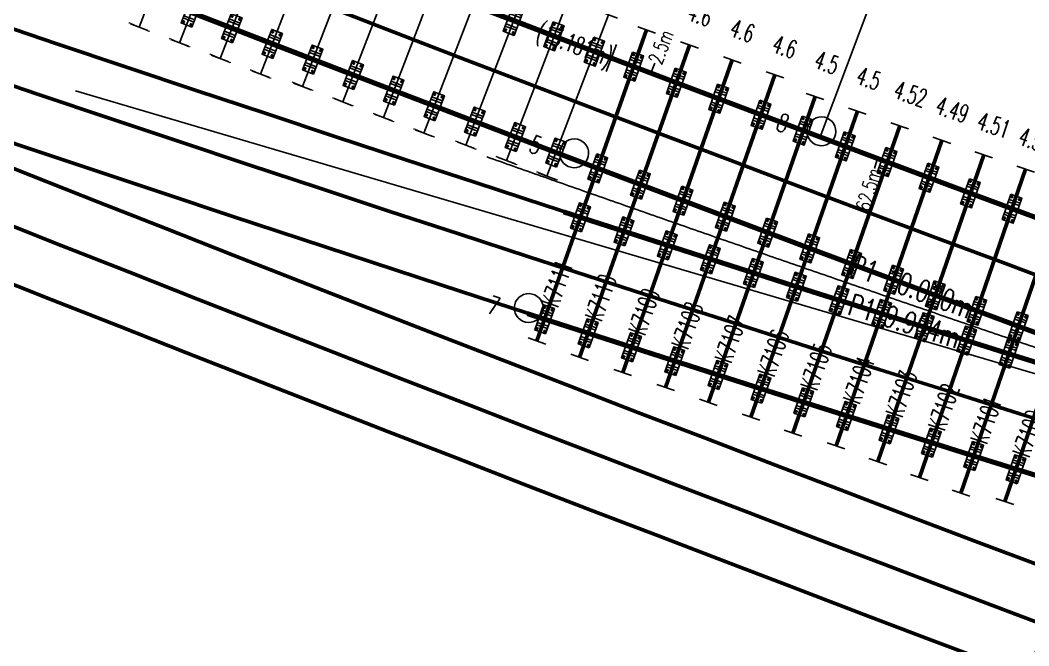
# Model space of a CAD drawing. Header units: millimetres. Extents: x 2688706 to 2690835, y 1254387 to 1255241.
# Drawn here: x 2689207.35 to 2689221.31, y 1254943.93 to 1254952.6 of the extents above; entities that cross this region are included whole.
import ezdxf
from ezdxf.enums import TextEntityAlignment as Align

# ---------------------------------------------------------------- set-up
doc = ezdxf.new("R2010")
doc.units = ezdxf.units.MM
doc.linetypes.add('STRICHPUNKT', pattern=[1, 0.5, -0.25, 0, -0.25])
for name, color, linetype in [('A-GL-0014-_____', 1, 'STRICHPUNKT'), ('BS-TR-B-Gleisstrang-LinieGeometrie', 7, 'Continuous'), ('BS-TR-B-Weiche-Kurzbezeichnung', 7, 'Continuous'), ('BS-TR-N-Gleisstrang-LinieGeometrie', 7, 'Continuous'), ('H-GL-0014-_____', 7, 'Continuous'), ('K-DD-0014-_____', 1, 'Continuous'), ('K-GL-0014-_____', 1, 'Continuous'), ('K-SS-0014-_____', 1, 'Continuous'), ('L-GL-0014-_____', 2, 'Continuous'), ('L-HS-0014-_____', 4, 'Continuous'), ('L-N1-0014-_____', 3, 'Continuous'), ('L-ST-0014-_____', 7, 'Continuous'), ('P-OF-0014-_____', 7, 'Continuous'), ('S-ON-0014-_____', 7, 'Continuous'), ('T-DD-0014-_____', 7, 'Continuous'), ('T-MK-0014-_____', 1, 'Continuous'), ('T-SS-0014-_____', 7, 'Continuous'), ('T-ST', 7, 'Continuous')]:
    doc.layers.add(name, color=color, linetype=linetype)
doc.layers.add('L-ST', color=7, linetype='Continuous', plot=False)
doc.layers.add('P-PT', color=7, linetype='Continuous', plot=False)
doc.layers.add('T-LL-0014-_____', color=2, linetype='Continuous', lineweight=0)
doc.styles.add('R6', font='simplex.shx', dxfattribs={"width": 0.6})
doc.styles.add('R7', font='simplex.shx', dxfattribs={"width": 0.7})
doc.styles.add('Style-Arial', font='arial.ttf')

# ---------------------------------------------------------------- blocks, each defined once
blk = doc.blocks.new('WeiVlpSchwelleL')
at = {"color": 7}
for p, q in [((-0.4999999999999905, -0.1300000000000073), (-0.4999999999999832, 0.1299999999999694)), ((0.5000000000000135, -0.130000000000005), (0.5000000000000135, 0.1299999999999717))]:
    blk.add_line(p, q, dxfattribs=at)
at = {"color": 0, "linetype": 'ByBlock', "lineweight": -2}
blk.add_line((-0.4999999999999868, -1.183033536314004e-14), (0.5000000000000118, 4.669396854307774e-15), dxfattribs=at)
at = {"style": 'R6', "width": 0.6}
blk.add_attdef('LAENGE', text='', height=0.25, rotation=89.99999999999999, dxfattribs=at).set_placement((-1.229737067022953, 0.007106245459261308, 6e-06), align=Align.MIDDLE)
at = {"style": 'R6', "width": 0.6, "flags": 1}
for tag, p in [('WVP-SKML', (-5, 0, 2e-06)), ('WVP-SKMR', (3, 0, 2e-06))]:
    blk.add_attdef(tag, text='', height=0.25, rotation=180, dxfattribs=at).set_placement(p, align=Align.MIDDLE_CENTER)
at = {"style": 'R6', "width": 0.6}
blk.add_attdef('BEZEICHNUNG', text='', height=0.25, rotation=180, dxfattribs=at).set_placement((-2.249999999999987, -5.373479439185756e-14, 2), align=Align.MIDDLE_LEFT)
at = {"style": 'R6', "width": 0.6, "flags": 1}
blk.add_attdef('VERSCHIEBUNG', text='', height=0.25, rotation=180, dxfattribs=at).set_placement((-1.470197398034461, -5.373479439185758e-14, 2), align=Align.MIDDLE_LEFT)
for tag, p in [('VERKLINKS', (-0.8749999999999833, -5.426408495180606e-14, 2e-06)), ('VERKRECHTS', (0.8611075787621026, -8.736039560677224e-05, 2e-06))]:
    blk.add_attdef(tag, text='', height=0.25, rotation=180, dxfattribs=at).set_placement(p, align=Align.MIDDLE)
at = {"color": 1, "extrusion": (-1, -6.123233995736769e-17, 1.224646799147353e-16), "style": 'R6', "width": 0.6, "flags": 8}
blk.add_attdef('WVP-ANL', text='', height=0.25, rotation=270, dxfattribs=at).set_placement((1.179971919316135e-14, -7.187955122291877e-15, 0.4999999999999868), align=Align.MIDDLE)
at = {"color": 1, "extrusion": (1, -1.608122649676636e-16, 1.224646799147353e-16), "style": 'R6', "width": 0.6, "flags": 8}
blk.add_attdef('WVP-ANR', text='', height=0.25, rotation=270, dxfattribs=at).set_placement((-1.65451836612779e-14, -4.265120563609635e-14, 0.50000000000001), align=Align.MIDDLE)
blk = doc.blocks.new('pla_RpB6000_Skl3')
at = {"color": 0, "linetype": 'ByBlock', "lineweight": -2}
blk.add_lwpolyline([(-0.185, -0.08), (0.185, -0.08), (0.185, 0.08), (-0.185, 0.08)], close=True, dxfattribs=at)
for points in [[(-0.109, 0.08), (-0.109, -0.07999999999999999)], [(0.109, 0.08), (0.109, -0.08)]]:
    blk.add_lwpolyline(points, dxfattribs=at)
at = {"color": 2, "linetype": 'ByBlock', "lineweight": -2}
for points in [[(-0.076, -0.07999999999999999), (-0.076, 0.08)], [(0.07600000000000001, -0.07999999999999999), (0.07600000000000001, 0.08)]]:
    blk.add_lwpolyline(points, dxfattribs=at)
at = {"color": 1, "linetype": 'ByBlock', "lineweight": -2}
blk.add_lwpolyline([(1.221245327087673e-15, 0.08), (1.165734175856414e-15, -0.08)], dxfattribs=at)
at = {"color": 0, "linetype": 'ByBlock', "lineweight": -2}
for centre in [(-0.155, 0.055), (0.155, 0.055), (-0.155, -0.055), (0.1549999999999999, -0.055)]:
    blk.add_circle(centre, 0.012, dxfattribs=at)
at = {"color": 1, "linetype": 'ByBlock', "lineweight": -2}
blk.add_circle((0, 0), 0.02, dxfattribs=at)
at = {"layer": 'P-PT'}
for p in [(-0.155, 0.055), (0.155, 0.055), (-0.155, -0.055), (0.155, -0.055)]:
    blk.add_point(p, dxfattribs=at)
at = {"style": 'R7', "width": 0.7}
blk.add_attdef('WVP-PBEZ', text='', height=0.025, rotation=269.5935867152447, dxfattribs=at).set_placement((-0.09249999999999999, -2.567390744445673e-16), align=Align.MIDDLE_CENTER)
blk.add_attdef('WVP-PLNR', text='', height=0.2, dxfattribs=at).set_placement((0, 0), align=Align.MIDDLE_LEFT)
at = {"style": 'R7', "width": 0.7, "flags": 1}
for tag, p in [('WVP-PLFK', (0.5366666666666667, -0.2)), ('WVP-PLSP', (0.5433333333333333, -0.3999999999999999)), ('WVP-PLDI', (0.4999999999999999, -0.6))]:
    blk.add_attdef(tag, text='', height=0.2, dxfattribs=at).set_placement(p, align=Align.MIDDLE)
blk = doc.blocks.new('WeiVlpSchwelleR')
at = {"color": 7}
for p, q in [((-0.4999999999999886, -0.1300000000000048), (-0.4999999999999886, 0.1299999999999719)), ((0.5000000000000153, -0.1300000000000075), (0.5000000000000082, 0.1299999999999692))]:
    blk.add_line(p, q, dxfattribs=at)
at = {"color": 0, "linetype": 'ByBlock', "lineweight": -2}
blk.add_line((0.5000000000000118, -1.201402631621339e-14), (-0.4999999999999868, 4.853087807381139e-15), dxfattribs=at)
at = {"style": 'R6', "width": 0.6}
blk.add_attdef('LAENGE', text='', height=0.25, rotation=90, dxfattribs=at).set_placement((1.229737067022978, 0.007106245459260857, 6e-06), align=Align.MIDDLE)
at = {"style": 'R6', "width": 0.6, "flags": 1}
for tag, p in [('WVP-SKML', (-3, -5.426215032855453e-14, 2e-06)), ('WVP-SKMR', (5, -5.426215032855453e-14, 2e-06))]:
    blk.add_attdef(tag, text='', height=0.25, rotation=180, dxfattribs=at).set_placement(p, align=Align.MIDDLE_CENTER)
for tag, rotation, p in [('VERKLINKS', 180, (-0.8611075787620777, -8.73603956063954e-05, 2e-06)), ('VERKRECHTS', 179.9999999999973, (0.8750000000000082, -5.459328261269093e-14, 2e-06))]:
    blk.add_attdef(tag, text='', height=0.25, rotation=rotation, dxfattribs=at).set_placement(p, align=Align.MIDDLE)
at = {"color": 1, "extrusion": (-1, 1.836970198721029e-16, 1.224646799147353e-16), "style": 'R6', "width": 0.6, "flags": 8}
blk.add_attdef('WVP-ANL', text='', height=0.25, rotation=270, dxfattribs=at).set_placement((1.829950611378862e-14, -6.12323399573665e-17, 0.4999999999999904), align=Align.MIDDLE)
at = {"style": 'R6', "width": 0.6, "flags": 1}
blk.add_attdef('VERSCHIEBUNG', text='', height=0.25, rotation=179.9999999999999, dxfattribs=at).set_placement((1.75503510535756, -5.395683899678261e-14, 2.000000000057511e-06), align=Align.MIDDLE_LEFT)
at = {"color": 1, "extrusion": (1, -1.83697019872103e-16, 3.374459510989179e-32), "style": 'R6', "width": 0.6, "flags": 8}
blk.add_attdef('WVP-ANR', text='', height=0.25, rotation=270, dxfattribs=at).set_placement((-1.90594986648479e-14, -7.137320858570557e-15, 0.5000000000000118), align=Align.MIDDLE)
at = {"style": 'R6', "width": 0.6}
blk.add_attdef('BEZEICHNUNG', text='', height=0.25, rotation=180, dxfattribs=at).set_placement((3.371428571428583, -5.426215032855453e-14, 2.000000000057511e-06), align=Align.MIDDLE_LEFT)
blk = doc.blocks.new('WeiVlpAbstMarkeL')
blk.add_line((0, 0), (-0.1500000000000004, -1.110223024625157e-16))
at = {"style": 'R7', "width": 0.7}
blk.add_attdef('ATTR', text='', height=0.2, dxfattribs=at).set_placement((-0.1500000000000004, -1.110223024625157e-16), align=Align.MIDDLE_RIGHT)
blk = doc.blocks.new('st_Norm_a')
at = {"color": 0, "linetype": 'ByBlock', "lineweight": -2}
blk.add_circle((0, 0, 1), 0.2, dxfattribs=at)
at = {"layer": 'T-ST', "color": 0, "linetype": 'ByBlock', "lineweight": -2, "style": 'R7', "width": 0.7}
blk.add_attdef('WVP-STNR', text='', height=0.25, dxfattribs=at).set_placement((0.55, 0), align=Align.MIDDLE)
blk = doc.blocks.new('st_KlaM_a')
at = {"layer": 'L-ST', "color": 0, "linetype": 'ByBlock', "lineweight": -2}
blk.add_line((0, -0.1999999999999993), (0, 0.1999999999999993), dxfattribs=at)
blk = doc.blocks.new('WeiVlpAbstMarkeR')
blk.add_line((0, 0), (0.1500000000000004, -1.110223024625157e-16))
at = {"style": 'R7', "width": 0.7}
blk.add_attdef('ATTR', text='', height=0.2, dxfattribs=at).set_placement((0.1500000000000004, -1.110223024625157e-16), align=Align.MIDDLE_LEFT)
blk = doc.blocks.new('Weiche-14')
at = {"layer": 'A-GL-0014-_____', "flags": 128}
blk.add_lwpolyline([(226.8845670760209, 22.08774662189512, 0.0004287539484845768), (228.41278, 21.87095, 0.03943044475241132), (364.68931, 13.51426)], format="xyb", dxfattribs=at)
at = {"layer": 'H-GL-0014-_____', "flags": 128}
for points in [[(226.9905461939135, 22.83022113826564, 0.0004287540789182674), (228.5174856030603, 22.61360519367179, 0.03943044475241121), (364.6761292908927, 14.26414417032731)], [(226.7785879581278, 21.3452721055246, 0.0004287538182681213), (228.308074396939, 21.1282948063282, 0.03943044475241123), (364.7024907091066, 12.76437582967276)]]:
    blk.add_lwpolyline(points, format="xyb", dxfattribs=at)
at = {"layer": 'K-DD-0014-_____'}
blk.add_line((421.0231745360921, 17.09557376924272), (347.9175793983597, 11.03473563358954), dxfattribs=at)
at = {"layer": 'K-DD-0014-_____', "flags": 128}
blk.add_lwpolyline([(357.7506169447732, 14.17010797580724), (341.4821688848477, 14.16702818332885)], dxfattribs=at)
at = {"layer": 'K-GL-0014-_____', "flags": 128}
for points in [[(226.9910407631308, 22.83368601934217, 0.0004287540795273344), (228.5179742292079, 22.61707091790902, 0.03943044475241123), (364.6760677809169, 14.26764362978884)], [(226.778093388911, 21.34180722444808, 0.0004287538176609342), (228.3075857707913, 21.12482908209108, 0.03943044475241122), (364.7025522190824, 12.76087637021112)]]:
    blk.add_lwpolyline(points, format="xyb", dxfattribs=at)
at = {"layer": 'K-SS-0014-_____', "flags": 128}
blk.add_lwpolyline([(364.746817527189, 12.65315321873431, 6.286479537497479e-05), (364.3471971752959, 12.63571830519744, -0.0001375205675698343), (363.947570080402, 12.61845121066631, -0.000132455003419971), (363.547933728003, 12.60140023726052, -0.0001302133433850107), (363.1482884849353, 12.58455895959327, -0.0001295289023798075), (362.7486345501885, 12.56792521426054, -0.0001293222693283407), (362.3489720585771, 12.55149834888546, -0.0001292601075227089), (361.9493011252845, 12.53527816977988, -0.000129241658849145), (361.5496218595963, 12.51926462191473, -0.0001292364523640371), (361.1499343690348, 12.5034576921948, -0.0001292352607481002), (360.7502387605971, 12.48785738019441, -0.0001292352882976189), (360.3505351411243, 12.47246368929271, -0.0001292356853813248), (359.9508236174143, 12.45727662398545, -0.0001292361935939164), (359.5511042962542, 12.44229618906855, -0.0001292367358317356), (359.1513772844297, 12.42752238938944, -0.0001292372876192494), (358.7516426887294, 12.41295522977164, -0.0001292378411691313), (358.3519006159447, 12.39859471499179, -0.0001292383946648343), (357.9521511728702, 12.3844408497728, -0.0001292389469110922), (357.5523944663042, 12.37049363878134, -0.00012923949902701), (357.1526306030481, 12.35675308662741, -0.0001292400488003571), (356.752859689907, 12.34321919786402, -0.0001292405976093645), (356.3530818336888, 12.32989197698733, -0.0001292411463344391), (355.9532971412048, 12.31677142843643, -0.0001292416936437572), (355.55350571927, 12.30385755659306, -0.0001292422382698883), (355.1537076747021, 12.29115036578248, -0.0001292427836005669), (354.7539031143222, 12.27864986027277, -0.000129243327057189), (354.3540921449545, 12.26635604427449, -0.0001292438695197174), (353.9542748734264, 12.25426892194157, -0.0001292444100202597), (353.5544514065682, 12.24238849737104, -0.0001292444100202597)], format="xyb", dxfattribs=at)
at = {"layer": 'L-GL-0014-_____', "lineweight": 70, "const_width": 0.07, "flags": 128}
for points in [[(341.4781690542478, 14.16706499598313, 0.003806246613411689), (354.666606254434, 14.14605387486759, 0.0008912285215409081), (357.7546167611486, 14.1701463028808, 0.008650734494078226)], [(341.4639279637826, 12.66713253903985, 0.00380624661087064), (354.6752022732924, 12.64607844370899, 0.008650734488327835)], [(354.6752022732924, 12.64607844370899, 0.002889100992607278), (364.7024907091066, 12.76437582967276, 0.03943044475241123)], [(354.819733251592, 11.91385366516788, 0.003551127084669747), (364.7123943695153, 12.5384749325367, 0.006928306320745954)]]:
    blk.add_lwpolyline(points, format="xyb", dxfattribs=at)
at = {"layer": 'L-HS-0014-_____', "lineweight": 70, "const_width": 0.07, "flags": 128}
blk.add_lwpolyline([(376.1616792115963, 14.54222513917853, -0.003315741125960927), (364.6761292868455, 14.26414417025615, -0.001997742609025304), (357.7546167611486, 14.1701463028808, -0.03943044475241121)], format="xyb", dxfattribs=at)
at = {"layer": 'L-N1-0014-_____', "lineweight": 70, "const_width": 0.07, "flags": 128}
blk.add_lwpolyline([(376.2768449010855, 11.92022814810981, -2.449682682334531e-05), (373.9673697032883, 11.73330169793553, -0.002643607657813146), (364.8175057675321, 11.04216226721246, -0.00356511568828711), (354.8645508310054, 10.41401390278185, -0.006928306320745937)], format="xyb", dxfattribs=at)
at = {"layer": 'T-MK-0014-_____'}
blk.add_line((357.7546167611486, 14.1701463028808), (357.6546901418323, 24.59598376710096), dxfattribs=at)
at = {"layer": 'L-ST-0014-_____', "color": 7, "rotation": 180.3448810966671}
blk.add_blockref('st_KlaM_a', (354.666606254434, 14.14605387486759), dxfattribs=at)
at = {"layer": 'L-ST-0014-_____', "color": 7}
ref = blk.add_blockref('st_Norm_a', (357.7546167611486, 14.1701463028808), dxfattribs=dict(at, rotation=180.5491355740541))
ref.add_attrib('WVP-STNR', '8', dxfattribs={"layer": 'T-ST', "color": 0, "linetype": 'ByBlock', "lineweight": -2, "height": 0.25, "rotation": 0.5491355740541426, "style": 'R7', "width": 0.6999999999999998}).set_placement((357.2046420217254, 14.16487506048816), align=Align.MIDDLE)
ref = blk.add_blockref('st_Norm_a', (354.6752022732924, 12.64607844370899), dxfattribs=dict(at, rotation=180.3448525105654))
ref.add_attrib('WVP-STNR', '5', dxfattribs={"layer": 'T-ST', "color": 0, "linetype": 'ByBlock', "lineweight": -2, "height": 0.2500000000000001, "rotation": 0.3448525105653566, "style": 'R7', "width": 0.7000000000000001}).set_placement((354.1252122354384, 12.64276811723706), align=Align.MIDDLE)
ref = blk.add_blockref('st_Norm_a', (354.8645508310054, 10.41401390278185), dxfattribs=dict(at, rotation=3.202718321684358))
ref.add_attrib('WVP-STNR', '7', dxfattribs={"layer": 'T-ST', "color": 0, "linetype": 'ByBlock', "lineweight": -2, "height": 0.25, "rotation": 3.202718321684356, "style": 'R7', "width": 0.7}).set_placement((354.3922323595708, 10.34964594029619), align=Align.MIDDLE)
at = {"layer": 'P-OF-0014-_____'}
for p, rotation in [((359.9771338802475, 14.19429965398376), 272.1679131609166), ((360.5904175108029, 14.20196859363557), 272.2134147264827), ((353.2176639465367, 14.13854398451531), 270.2490434034401), ((353.8171383028953, 14.14135712738846), 270.2886944604409), ((354.4166105688902, 14.14458513068553), 270.3283455174439), ((354.9973528719071, 14.1481079110215), 271.7984104930026), ((355.6275234421954, 14.15237100145896), 271.8451732834005), ((356.2552102531022, 14.1570730473162), 271.8917506487804), ((356.8809118653777, 14.16221293173612), 271.938179586433), ((357.5046279000856, 14.16778635701428), 271.9844601411367), ((358.1258590020746, 14.17378404208909), 272.0305552403345), ((358.7451037728414, 14.18020599816771), 272.0765019578464), ((359.3623618530824, 14.18704797047042), 272.1223002628165), ((356.3047428261664, 12.65741661205936), 271.8917506487817), ((356.931659762796, 12.66259380526856), 271.9381795864311), ((357.556587210352, 12.6682053895214), 271.9844601411331), ((358.1790248428285, 12.67424204273993), 272.0305552403314), ((358.7994722316747, 12.68070379700384), 272.0765019578474), ((359.4179290163096, 12.68758638827273), 272.122300262823), ((360.033894865492, 12.69487946833669), 272.1679131609188), ((360.6483693739876, 12.70259064014579), 272.2134147264839), ((361.2603522384526, 12.71070313288783), 272.2587311435583), ((349.0205625438506, 12.63046835089392), 89.97148600441518), ((349.6210815560837, 12.63037728676238), 90.01113706142084), ((350.2216004875378, 12.63070180669524), 90.05078811842205), ((350.82211905061, 12.63144191053721), 90.09043917542324), ((351.422636957699, 12.63259759793368), 90.13009023242587), ((352.0231539212025, 12.63416886833102), 90.16974128942994), ((352.6236696535231, 12.63615572097729), 90.20939234643345), ((353.2241838670595, 12.63855815492036), 90.24904340343778), ((353.8246962742124, 12.64137616901007), 90.2886944604401), ((354.4252065873821, 12.6446097618965), 90.32834551744189), ((355.0444420917934, 12.64837941833764), 271.7984104930053), ((355.6758367787381, 12.65267811693639), 271.8451732833998), ((360.6652483106548, 12.2658849998719), 92.21341472648196), ((361.2763334006675, 12.30552930070064), 92.25873114355623), ((358.1989818023337, 12.11135620226457), 92.03055524033478), ((358.8187373946806, 12.14936347665616), 92.0765019578428), ((359.4364502757894, 12.18779630666813), 92.12230026281755), ((360.0516210544362, 12.22661759086805), 92.16791316091314), ((355.6980356096622, 11.96360484723732), 91.84517328339757), ((356.3264606699585, 11.99988355476307), 91.89175064878494), ((356.9528433701428, 12.03661037815277), 91.93817958642789), ((357.5771835906661, 12.07377987155485), 91.984460141137), ((355.0670687231843, 11.92775155760319), 91.79841049300552), ((361.9456954751359, 10.84628815477799), 92.3039007242523), ((360.1083819449611, 10.72719990736846), 92.16791316091647), ((360.7232000780407, 10.7665095249655), 92.21341472648304), ((361.3354711685376, 10.80619679202971), 92.25873114355112), ((357.6291428111507, 10.57420149522557), 91.9844601411374), ((358.2521475519791, 10.61181677262891), 92.03055524033354), ((358.8731057611387, 10.64986382323173), 92.07650195784564), ((359.4920173454376, 10.6883372496693), 92.12230026281648), ((355.1141578591914, 10.42802573635686), 91.79841049300279), ((355.7463488607637, 10.46391461489691), 91.84517328340172), ((356.3759931560763, 10.50022975190848), 91.8917506487799), ((357.0035911791682, 10.53699386372898), 91.93817958643226)]:
    blk.add_blockref('pla_RpB6000_Skl3', p, dxfattribs=dict(at, rotation=rotation))
at = {"layer": 'S-ON-0014-_____', "color": 6, "lineweight": 50}
ref = blk.add_blockref('WeiVlpSchwelleL', (358.1872315958278, 12.44277065761473), dxfattribs=dict(at, xscale=4.5, rotation=92.03055524033377))
ref.add_attrib('BEZEICHNUNG', 'K7106', dxfattribs={"layer": 'T-SS-0014-_____', "height": 0.25, "rotation": 92.03055524033373, "style": 'R6', "width": 0.6}).set_placement((358.2450587895926, 10.81175524385935), align=Align.MIDDLE_LEFT)
ref.add_attrib('LAENGE', '4.5', dxfattribs={"layer": 'T-SS-0014-_____', "height": 0.25, "rotation": 2.03055524033366, "style": 'R6', "oblique": 359.9999999999999, "width": 0.6}).set_placement((358.0904150751749, 15.17347964088356), align=Align.MIDDLE)
ref = blk.add_blockref('WeiVlpSchwelleL', (359.4251527440318, 12.49265647696209), dxfattribs=dict(at, xscale=4.49, rotation=92.12230026281739))
ref.add_attrib('BEZEICHNUNG', 'K7104', dxfattribs={"layer": 'T-SS-0014-_____', "height": 0.25, "rotation": 92.1223002628174, "style": 'R6', "width": 0.6}).set_placement((359.4846084073034, 10.88826500289701), align=Align.MIDDLE_LEFT)
ref.add_attrib('LAENGE', '4.49', dxfattribs={"layer": 'T-SS-0014-_____', "height": 0.25, "rotation": 2.122300262817323, "style": 'R6', "oblique": 359.9999999999999, "width": 0.6}).set_placement((359.3253170425666, 15.18668997056807), align=Align.MIDDLE)
ref = blk.add_blockref('WeiVlpSchwelleL', (360.0410555845049, 12.50571913953945), dxfattribs=dict(at, xscale=4.51, rotation=92.16791316091683))
ref.add_attrib('BEZEICHNUNG', 'K7103', dxfattribs={"layer": 'T-SS-0014-_____', "height": 0.25, "rotation": 92.16791316091685, "style": 'R6', "width": 0.6}).set_placement((360.1008138308377, 10.92712214330482), align=Align.MIDDLE_LEFT)
ref.add_attrib('LAENGE', '4.51', dxfattribs={"layer": 'T-SS-0014-_____', "height": 0.25, "rotation": 2.16791316091669, "style": 'R6', "oblique": 359.9999999999999, "width": 0.6}).set_placement((359.9392931873924, 15.19391406274246), align=Align.MIDDLE)
ref = blk.add_blockref('WeiVlpSchwelleL', (360.6554569730403, 12.51921448657789), dxfattribs=dict(at, xscale=4.53, rotation=92.21341472648243))
ref.add_attrib('BEZEICHNUNG', 'K7102', dxfattribs={"layer": 'T-SS-0014-_____', "height": 0.25, "rotation": 92.21341472648245, "style": 'R6', "width": 0.6}).set_placement((360.7154731804645, 10.96642613226402), align=Align.MIDDLE_LEFT)
ref.add_attrib('LAENGE', '4.53', dxfattribs={"layer": 'T-SS-0014-_____', "height": 0.25, "rotation": 2.213414726482386, "style": 'R6', "oblique": 359.9999999999999, "width": 0.6}).set_placement((360.5517828983182, 15.20155485398732), align=Align.MIDDLE)
ref = blk.add_blockref('WeiVlpSchwelleL', (361.2673574092509, 12.53309953564566), dxfattribs=dict(at, xscale=4.55, rotation=92.25873114355083))
ref.add_attrib('BEZEICHNUNG', 'K7101', dxfattribs={"layer": 'T-SS-0014-_____', "height": 0.25, "rotation": 92.25873114355083, "style": 'R6', "width": 0.6}).set_placement((361.3275861376933, 11.00610766967202), align=Align.MIDDLE_LEFT)
ref = blk.add_blockref('WeiVlpSchwelleL', (361.8770552309592, 12.55238442206602), dxfattribs=dict(at, xscale=4.36, rotation=92.30390072425085))
ref.add_attrib('BEZEICHNUNG', 'K7100', dxfattribs={"layer": 'T-SS-0014-_____', "height": 0.25, "rotation": 92.30390072425085, "style": 'R6', "width": 0.6}).set_placement((361.9376528275718, 11.04619319813469), align=Align.MIDDLE_LEFT)
at = {"layer": 'S-ON-0014-_____'}
ref = blk.add_blockref('WeiVlpSchwelleR', (348.4209360166777, 13.38097446789732), dxfattribs=dict(at, xscale=2.4, rotation=89.93183494741332))
ref.add_attrib('BEZEICHNUNG', '6040', dxfattribs={"layer": 'T-SS-0014-_____', "height": 0.25, "rotation": 89.93183494741332, "style": 'R6', "width": 0.6}).set_placement((348.4236128514017, 15.63097287557583), align=Align.MIDDLE_LEFT)
ref.add_attrib('LAENGE', '2.4', dxfattribs={"layer": 'T-SS-0014-_____', "height": 0.25, "rotation": 359.9318349474133, "style": 'R6', "width": 0.6}).set_placement((348.4165736686182, 15.13096903072299), align=Align.MIDDLE)
ref.add_attrib('WVP-SKMR', '9.333', dxfattribs={"layer": 'T-MK-0014-_____', "height": 0.25, "rotation": 89.93183494741332, "style": 'R6', "width": 0.6}).set_placement((348.4331617944337, 23.65728352241712), align=Align.MIDDLE_CENTER)
ref.add_attrib('WVP-ANL', 'Z', dxfattribs={"layer": 'T-SS-0014-_____', "color": 1, "extrusion": (-0.001189704321782556, -0.999999292301563, 2.939152317953648e-16), "height": 0.3, "rotation": 270, "style": 'R6', "width": 0.6}).set_placement((348.4047700365718, 3.702004273653637e-15, -12.59548289158118), align=Align.MIDDLE)
ref = blk.add_blockref('WeiVlpSchwelleR', (349.0209357911644, 13.38046825765502), dxfattribs=dict(at, xscale=2.4, rotation=89.97148600441628))
ref.add_attrib('BEZEICHNUNG', '6040', dxfattribs={"layer": 'T-SS-0014-_____', "height": 0.25, "rotation": 89.97148600441628, "style": 'R6', "width": 0.6}).set_placement((349.0220555331063, 15.63046797902789), align=Align.MIDDLE_LEFT)
ref.add_attrib('LAENGE', '2.4', dxfattribs={"layer": 'T-SS-0014-_____', "height": 0.25, "rotation": 359.9714860044163, "style": 'R6', "width": 0.6}).set_placement((349.0153623753899, 15.13045938250012), align=Align.MIDDLE)
ref.add_attrib('WVP-SKMR', '8.733', dxfattribs={"layer": 'T-MK-0014-_____', "height": 0.25, "rotation": 89.97148600441628, "style": 'R6', "width": 0.6}).set_placement((349.0260499342608, 23.65678331215947), align=Align.MIDDLE_CENTER)
ref.add_attrib('WVP-ANL', 'Z', dxfattribs={"layer": 'T-SS-0014-_____', "color": 1, "extrusion": (-0.0004976630852929731, -0.9999998761657191, 2.939152317953649e-16), "height": 0.3, "rotation": 270, "style": 'R6', "width": 0.6}).set_placement((349.0142336052923, 3.631076222226285e-15, -12.35416143643205), align=Align.MIDDLE)
ref = blk.add_blockref('WeiVlpSchwelleR', (349.6209357722916, 13.38037727224264), dxfattribs=dict(at, xscale=2.4, rotation=90.01113706141916))
ref.add_attrib('BEZEICHNUNG', '6040', dxfattribs={"layer": 'T-SS-0014-_____', "height": 0.25, "rotation": 90.01113706141916, "style": 'R6', "width": 0.6}).set_placement((349.6204984209152, 15.63037722973681), align=Align.MIDDLE_LEFT)
ref.add_attrib('LAENGE', '2.4', dxfattribs={"layer": 'T-SS-0014-_____', "height": 0.25, "rotation": 0.01113706141916637, "style": 'R6', "width": 0.6}).set_placement((349.6141512914713, 15.13036412099894), align=Align.MIDDLE)
ref.add_attrib('WVP-SKMR', '8.134', dxfattribs={"layer": 'T-MK-0014-_____', "height": 0.25, "rotation": 90.01113706141916, "style": 'R6', "width": 0.6}).set_placement((349.618938278279, 23.65669340518458), align=Align.MIDDLE_CENTER)
ref.add_attrib('WVP-ANL', 'Z', dxfattribs={"layer": 'T-SS-0014-_____', "color": 1, "extrusion": (0.0001943783895366235, -0.9999999811085208, 2.939152317953649e-16), "height": 0.3, "rotation": 270, "style": 'R6', "width": 0.6}).set_placement((349.6235300236206, 3.560024221966889e-15, -12.11241826502383), align=Align.MIDDLE)
ref = blk.add_blockref('WeiVlpSchwelleR', (350.2209356727096, 13.38070151170382), dxfattribs=dict(at, xscale=2.4, rotation=90.05078811842213))
ref.add_attrib('BEZEICHNUNG', '6040', dxfattribs={"layer": 'T-SS-0014-_____', "height": 0.25, "rotation": 90.05078811842213, "style": 'R6', "width": 0.6}).set_placement((350.2189412282243, 15.63070062774613), align=Align.MIDDLE_LEFT)
ref.add_attrib('LAENGE', '2.4', dxfattribs={"layer": 'T-SS-0014-_____', "height": 0.25, "rotation": 0.05078811842213149, "style": 'R6', "width": 0.6}).set_placement((350.2129401300928, 15.13068324626514), align=Align.MIDDLE)
ref.add_attrib('WVP-SKMR', '7.534', dxfattribs={"layer": 'T-MK-0014-_____', "height": 0.25, "rotation": 90.05078811842213, "style": 'R6', "width": 0.6}).set_placement((350.2118265425447, 23.65701380153548), align=Align.MIDDLE_CENTER)
ref.add_attrib('WVP-ANL', 'Z', dxfattribs={"layer": 'T-SS-0014-_____', "color": 1, "extrusion": (0.000886419771276129, -0.9999996071299175, 2.939152317953649e-16), "height": 0.3, "rotation": 270, "style": 'R6', "width": 0.6}).set_placement((350.2326589997556, 3.488848306903462e-15, -11.87025349313142), align=Align.MIDDLE)
ref = blk.add_blockref('WeiVlpSchwelleR', (350.8208562820277, 13.43144091359477), dxfattribs=dict(at, xscale=2.4, rotation=90.09043917542509))
ref.add_attrib('BEZEICHNUNG', '6045R', dxfattribs={"layer": 'T-SS-0014-_____', "height": 0.25, "rotation": 90.09043917542509, "style": 'R6', "width": 0.6}).set_placement((350.8173836684251, 15.63143817290096), align=Align.MIDDLE_LEFT)
ref.add_attrib('LAENGE', '2.4', dxfattribs={"layer": 'T-SS-0014-_____', "height": 0.25, "rotation": 0.09043917542501667, "style": 'R6', "width": 0.6}).set_placement((350.8118913582127, 15.1314176068227), align=Align.MIDDLE)
ref.add_attrib('WVP-SKMR', '6.935', dxfattribs={"layer": 'T-MK-0014-_____', "height": 0.25, "rotation": 90.09043917542509, "style": 'R6', "width": 0.6}).set_placement((350.8047144431094, 23.65774450105878), align=Align.MIDDLE_CENTER)
ref.add_attrib('WVP-ANL', 'Z', dxfattribs={"layer": 'T-SS-0014-_____', "color": 1, "extrusion": (0.001578460728489443, -0.9999987542300884, 2.939152317953648e-16), "height": 0.3, "rotation": 270, "style": 'R6', "width": 0.6}).set_placement((350.8416202419698, 3.432244272713699e-15, -11.67766723673361), align=Align.MIDDLE)
ref = blk.add_blockref('WeiVlpSchwelleR', (351.4208205569559, 13.43259553554732), dxfattribs=dict(at, xscale=2.4, rotation=90.13009023242816))
ref.add_attrib('BEZEICHNUNG', '6045R', dxfattribs={"layer": 'T-SS-0014-_____', "height": 0.25, "rotation": 90.13009023242816, "style": 'R6', "width": 0.6}).set_placement((351.4158254549105, 15.63258986484809), align=Align.MIDDLE_LEFT)
ref.add_attrib('LAENGE', '2.4', dxfattribs={"layer": 'T-SS-0014-_____', "height": 0.25, "rotation": 0.1300902324281417, "style": 'R6', "width": 0.6}).set_placement((351.4106791809666, 15.13256561759883), align=Align.MIDDLE)
ref.add_attrib('WVP-SKMR', '6.336', dxfattribs={"layer": 'T-MK-0014-_____', "height": 0.25, "rotation": 90.13009023242816, "style": 'R6', "width": 0.6}).set_placement((351.3976016960264, 23.65888550340454), align=Align.MIDDLE_CENTER)
ref.add_attrib('WVP-ANL', 'Z', dxfattribs={"layer": 'T-SS-0014-_____', "color": 1, "extrusion": (0.002270500929746125, -0.999997422409442, 2.939152317953648e-16), "height": 0.3, "rotation": 270, "style": 'R6', "width": 0.6}).set_placement((351.4504134586193, 3.360820630364776e-15, -11.43465961200919), align=Align.MIDDLE)
ref = blk.add_blockref('WeiVlpSchwelleR', (352.0207838891685, 13.4341653573649), dxfattribs=dict(at, xscale=2.4, rotation=90.16974128943103))
ref.add_attrib('BEZEICHNUNG', '6045R', dxfattribs={"layer": 'T-SS-0014-_____', "height": 0.25, "rotation": 90.16974128943103, "style": 'R6', "width": 0.6}).set_placement((352.0142663010726, 15.63415570303597), align=Align.MIDDLE_LEFT)
ref.add_attrib('LAENGE', '2.4', dxfattribs={"layer": 'T-SS-0014-_____', "height": 0.25, "rotation": 0.1697412894310268, "style": 'R6', "width": 0.6}).set_placement((352.0094660658618, 15.13412801408803), align=Align.MIDDLE)
ref.add_attrib('WVP-SKMR', '5.736', dxfattribs={"layer": 'T-MK-0014-_____', "height": 0.25, "rotation": 90.16974128943103, "style": 'R6', "width": 0.6}).set_placement((351.9904880173477, 23.66043680802635), align=Align.MIDDLE_CENTER)
ref.add_attrib('WVP-ANL', 'Z', dxfattribs={"layer": 'T-SS-0014-_____', "color": 1, "extrusion": (0.002962540043608411, -0.9999956116686163, 2.939152317953648e-16), "height": 0.3, "rotation": 270, "style": 'R6', "width": 0.6}).set_placement((352.0590383581386, 3.289273175653271e-15, -11.19123073534137), align=Align.MIDDLE)
ref = blk.add_blockref('WeiVlpSchwelleR', (352.6207459913333, 13.43615037829576), dxfattribs=dict(at, xscale=2.4, rotation=90.20939234643399))
ref.add_attrib('BEZEICHNUNG', '6045R', dxfattribs={"layer": 'T-SS-0014-_____', "height": 0.25, "rotation": 90.20939234643399, "style": 'R6', "width": 0.6}).set_placement((352.6127059203083, 15.63613568671452), align=Align.MIDDLE_LEFT)
ref.add_attrib('LAENGE', '2.4', dxfattribs={"layer": 'T-SS-0014-_____', "height": 0.25, "rotation": 0.209392346433992, "style": 'R6', "width": 0.6}).set_placement((352.6082517261295, 15.13610479554187), align=Align.MIDDLE)
ref.add_attrib('WVP-SKMR', '5.137', dxfattribs={"layer": 'T-MK-0014-_____', "height": 0.25, "rotation": 90.20939234643399, "style": 'R6', "width": 0.6}).set_placement((352.5833731231305, 23.66239841418112), align=Align.MIDDLE_CENTER)
ref.add_attrib('WVP-ANL', 'Z', dxfattribs={"layer": 'T-SS-0014-_____', "color": 1, "extrusion": (0.00365457773864786, -0.9999933220084783, 2.939152317953649e-16), "height": 0.3, "rotation": 270, "style": 'R6', "width": 0.6}).set_placement((352.6674946490469, 3.217601942844394e-15, -10.94738072331213), align=Align.MIDDLE)
ref = blk.add_blockref('WeiVlpSchwelleR', (353.2204892454298, 13.48855012506079), dxfattribs=dict(at, xscale=2.4, rotation=90.24904340343694))
ref.add_attrib('BEZEICHNUNG', '6041R', dxfattribs={"layer": 'T-SS-0014-_____', "height": 0.25, "rotation": 90.24904340343694, "style": 'R6', "width": 0.6}).set_placement((353.2111440260105, 15.63852981493556), align=Align.MIDDLE_LEFT)
ref.add_attrib('LAENGE', '2.4', dxfattribs={"layer": 'T-SS-0014-_____', "height": 0.25, "rotation": 0.2490434034369571, "style": 'R6', "width": 0.6}).set_placement((353.2071906076516, 15.13849718217226), align=Align.MIDDLE)
ref.add_attrib('WVP-SKMR', '4.537', dxfattribs={"layer": 'T-MK-0014-_____', "height": 0.25, "rotation": 90.24904340343694, "style": 'R6', "width": 0.6}).set_placement((353.1762567294278, 23.66477032092932), align=Align.MIDDLE_CENTER)
ref.add_attrib('WVP-ANL', 'Z', dxfattribs={"layer": 'T-SS-0014-_____', "color": 1, "extrusion": (0.004346613683432036, -0.9999905534301248, 2.939152317953649e-16), "height": 0.3, "rotation": 270, "style": 'R6', "width": 0.6}).set_placement((353.2757820399403, 3.160502727852905e-15, -10.75310969270679), align=Align.MIDDLE)
ref = blk.add_blockref('WeiVlpSchwelleR', (353.8204134237992, 13.4913653787927), dxfattribs=dict(at, xscale=2.4, rotation=90.28869446043993))
ref.add_attrib('BEZEICHNUNG', '6041R', dxfattribs={"layer": 'T-SS-0014-_____', "height": 0.25, "rotation": 90.28869446043993, "style": 'R6', "width": 0.6}).set_placement((353.8095803315742, 15.64133808655269), align=Align.MIDDLE_LEFT)
ref.add_attrib('LAENGE', '2.4', dxfattribs={"layer": 'T-SS-0014-_____', "height": 0.25, "rotation": 0.2886944604399222, "style": 'R6', "width": 0.6}).set_placement((353.8059729574659, 15.14130283759822), align=Align.MIDDLE)
ref.add_attrib('WVP-SKMR', '3.938', dxfattribs={"layer": 'T-MK-0014-_____', "height": 0.25, "rotation": 90.28869446043993, "style": 'R6', "width": 0.6}).set_placement((353.7691385522951, 23.66755252713522), align=Align.MIDDLE_CENTER)
ref.add_attrib('WVP-ANL', 'Z', dxfattribs={"layer": 'T-SS-0014-_____', "color": 1, "extrusion": (0.005038647546529832, -0.9999873059348813, 2.939152317953648e-16), "height": 0.3, "rotation": 270, "style": 'R6', "width": 0.6}).set_placement((353.8839002394961, 3.088584041883429e-15, -10.50841776051205), align=Align.MIDDLE)
ref = blk.add_blockref('WeiVlpSchwelleR', (354.4203355102366, 13.49459580424339), dxfattribs=dict(at, xscale=2.4, rotation=90.32834551744281))
ref.add_attrib('BEZEICHNUNG', '6041R', dxfattribs={"layer": 'T-SS-0014-_____', "height": 0.25, "rotation": 90.32834551744281, "style": 'R6', "width": 0.6}).set_placement((354.4080145503941, 15.64456050022064), align=Align.MIDDLE_LEFT)
ref.add_attrib('LAENGE', '2.4', dxfattribs={"layer": 'T-SS-0014-_____', "height": 0.25, "rotation": 0.3283455174428074, "style": 'R6', "width": 0.6}).set_placement((354.4047532222641, 15.14452287455259), align=Align.MIDDLE)
ref.add_attrib('WVP-SKMR', '3.338', dxfattribs={"layer": 'T-MK-0014-_____', "height": 0.25, "rotation": 90.32834551744281, "style": 'R6', "width": 0.6}).set_placement((354.3620183077869, 23.67074503146638), align=Align.MIDDLE_CENTER)
ref.add_attrib('WVP-ANL', 'Z', dxfattribs={"layer": 'T-SS-0014-_____', "color": 1, "extrusion": (0.005730678996509923, -0.9999835795243035, 2.939152317953648e-16), "height": 0.3, "rotation": 270, "style": 'R6', "width": 0.6}).set_placement((354.4918489564728, 3.016541680969239e-15, -10.26330504391645), align=Align.MIDDLE)
at = {"layer": 'S-ON-0014-_____', "color": 6, "lineweight": 50}
ref = blk.add_blockref('WeiVlpSchwelleL', (355.0523031764263, 12.39801441684075), dxfattribs=dict(at, xscale=4.580000000000001, rotation=91.79841049300283))
ref.add_attrib('BEZEICHNUNG', 'K7111', dxfattribs={"layer": 'T-SS-0014-_____', "height": 0.25, "rotation": 91.79841049300283, "style": 'R6', "width": 0.6}).set_placement((355.1078793113427, 10.62798906393266), align=Align.MIDDLE_LEFT)
ref = blk.add_blockref('WeiVlpSchwelleL', (355.6837162168231, 12.4080927068684), dxfattribs=dict(at, xscale=4.6, rotation=91.84517328340077))
ref.add_attrib('BEZEICHNUNG', 'K7110', dxfattribs={"layer": 'T-SS-0014-_____', "height": 0.25, "rotation": 91.8451732834007, "style": 'R6', "width": 0.6}).set_placement((355.7399070976898, 10.66387319645889), align=Align.MIDDLE_LEFT)
ref.add_attrib('LAENGE', '4.6', dxfattribs={"layer": 'T-SS-0014-_____', "height": 0.25, "rotation": 1.845173283400605, "style": 'R6', "oblique": 359.9999999999999, "width": 0.6}).set_placement((355.5953145219455, 15.15216716486839), align=Align.MIDDLE)
ref = blk.add_blockref('WeiVlpSchwelleL', (356.3123005197427, 12.42859862207537), dxfattribs=dict(at, xscale=4.6, rotation=91.89175064878027))
ref.add_attrib('BEZEICHNUNG', 'K7109', dxfattribs={"layer": 'T-SS-0014-_____', "height": 0.25, "rotation": 91.89175064878025, "style": 'R6', "width": 0.6}).set_placement((356.3693888284555, 10.70018347537939), align=Align.MIDDLE_LEFT)
ref.add_attrib('LAENGE', '4.6', dxfattribs={"layer": 'T-SS-0014-_____', "height": 0.25, "rotation": 1.891750648780173, "style": 'R6', "oblique": 359.9999999999999, "width": 0.6}).set_placement((356.222188507556, 15.15684491759214), align=Align.MIDDLE)
ref = blk.add_blockref('WeiVlpSchwelleL', (356.9388693483756, 12.44954788654028), dxfattribs=dict(at, xscale=4.600000000000001, rotation=91.93817958643213))
ref.add_attrib('BEZEICHNUNG', 'K7108', dxfattribs={"layer": 'T-SS-0014-_____', "height": 0.25, "rotation": 91.93817958643213, "style": 'R6', "width": 0.6}).set_placement((356.9968248086157, 10.73694261458297), align=Align.MIDDLE_LEFT)
ref.add_attrib('LAENGE', '4.6', dxfattribs={"layer": 'T-SS-0014-_____', "height": 0.25, "rotation": 1.938179586432112, "style": 'R6', "oblique": 359.9999999999999, "width": 0.6}).set_placement((356.8470799026385, 15.16195993586291), align=Align.MIDDLE)
ref = blk.add_blockref('WeiVlpSchwelleL', (357.5651538757126, 12.42096561163225), dxfattribs=dict(at, xscale=4.5, rotation=91.98446014113715))
ref.add_attrib('BEZEICHNUNG', 'K7107', dxfattribs={"layer": 'T-SS-0014-_____', "height": 0.25, "rotation": 91.98446014113715, "style": 'R6', "width": 0.6}).set_placement((357.6222149191942, 10.77414516017416), align=Align.MIDDLE_LEFT)
ref.add_attrib('LAENGE', '4.5', dxfattribs={"layer": 'T-SS-0014-_____', "height": 0.25, "rotation": 1.984460141137081, "style": 'R6', "oblique": 359.9999999999999, "width": 0.6}).set_placement((357.4699883278162, 15.16750792820119), align=Align.MIDDLE)
ref = blk.add_blockref('WeiVlpSchwelleL', (358.8076553537274, 12.45501026450606), dxfattribs=dict(at, xscale=4.52, rotation=92.07650195784588))
ref.add_attrib('BEZEICHNUNG', 'K7105', dxfattribs={"layer": 'T-SS-0014-_____', "height": 0.25, "rotation": 92.07650195784586, "style": 'R6', "width": 0.6}).set_placement((358.8658566499696, 10.84979699014173), align=Align.MIDDLE_LEFT)
ref.add_attrib('LAENGE', '4.52', dxfattribs={"layer": 'T-SS-0014-_____', "height": 0.25, "rotation": 2.07650195784586, "style": 'R6', "width": 0.6}).set_placement((358.7088580995759, 15.17987507120824), align=Align.MIDDLE)
at = {"layer": 'T-DD-0014-_____'}
for name, p, rotation, values in [('WeiVlpAbstMarkeR', (355.2507005673158, 14.14976669528221), 90.01084670825067, {'ATTR': '2.5m'}), ('WeiVlpAbstMarkeL', (358.6046832407054, 14.18221112924175), 94.739283, {'ATTR': '62.5m'})]:
    blk.add_blockref(name, p, dxfattribs=dict(at, rotation=rotation)).add_auto_attribs(values)
at = {"layer": 'T-LL-0014-_____', "color": 1, "style": 'R6', "width": 0.6}
blk.add_text('(13.181m)', height=0.25, rotation=0.34488109666719, dxfattribs=at).set_placement((354.666606254434, 14.14605387486759), align=Align.MIDDLE_RIGHT)
at = {"layer": 'T-LL-0014-_____', "style": 'R7', "width": 0.7}
for s, rotation, p in [('P1 10.020m', 0.6759181763696853, (359.6890173777469, 12.69074221220444)), ('P1 9.904m', 3.612851711307616, (359.767172865304, 12.20859925043465))]:
    blk.add_text(s, height=0.3, rotation=rotation, dxfattribs=at).set_placement(p, align=Align.MIDDLE_CENTER)

msp = doc.modelspace()

# ---------------------------------------------------------------- linework, layer by layer
at = {"layer": 'BS-TR-B-Gleisstrang-LinieGeometrie', "lineweight": 50}
for points in [[(2689206.93712552, 1254954.60710351, 453.73157281635), (2689207.86579946, 1254954.24282744, 453.738586055187), (2689208.79489192, 1254953.87962013, 453.745599294023), (2689209.72440168, 1254953.51748207, 453.7526125328599), (2689210.65432749, 1254953.15641373, 453.759625771697), (2689211.58466812, 1254952.7964156, 453.766639010533), (2689212.51542235, 1254952.43748815, 453.7736522493701), (2689213.44658895, 1254952.07963186, 453.780665488206), (2689214.37816667, 1254951.72284719, 453.787678727043), (2689215.31015429, 1254951.36713463, 453.79469196588), (2689216.24255058, 1254951.01249464, 453.801705204716), (2689217.17535429, 1254950.65892769, 453.808718443553), (2689218.1085642, 1254950.30643425, 453.815731682389), (2689219.04217906, 1254949.95501479, 453.822744921226), (2689219.97619765, 1254949.60466977, 453.829758160063), (2689220.91061872, 1254949.25539965, 453.836771398899), (2689221.84544104, 1254948.90720491, 453.843784637736)], [(2689205.68887408, 1254952.21798201, 453.94415), (2689206.6537552, 1254951.89061716, 453.947430307546), (2689207.61911276, 1254951.56465994, 453.950710615092), (2689208.5849447, 1254951.24011106, 453.953990922638), (2689209.55124897, 1254950.91697119, 453.957271230184), (2689210.51802352, 1254950.59524104, 453.9605515377299), (2689211.48526629, 1254950.27492128, 453.963831845276), (2689212.45297522, 1254949.95601259, 453.967112152822), (2689213.42114825, 1254949.63851566, 453.970392460368), (2689214.38978332, 1254949.32243116, 453.973672767914), (2689215.35887838, 1254949.00775976, 453.97695307546), (2689216.32843135, 1254948.69450213, 453.9801927921679), (2689217.29844019, 1254948.38265893, 453.983070761275), (2689218.26890282, 1254948.07223084, 453.985934846909), (2689219.23981718, 1254947.76321851, 453.988798932544), (2689220.2111812, 1254947.45562259, 453.991663018179), (2689221.18299283, 1254947.14944375, 453.994527103813), (2689222.15524999, 1254946.84468263, 453.997391189448), (2689223.12795061, 1254946.54133988, 454.000255275083), (2689224.10109262, 1254946.23941615, 454.003119360717)], [(2689205.09296422, 1254950.60482576, 454.0828597199859), (2689206.03486288, 1254950.22897389, 454.090433507282), (2689206.97718446, 1254949.85418358, 454.098007294577), (2689207.91992775, 1254949.48045532, 454.105581081873), (2689208.86309156, 1254949.10778958, 454.113154869169), (2689209.80667469, 1254948.73618683, 454.120728656465), (2689210.75067594, 1254948.36564754, 454.128302443761), (2689211.69509412, 1254947.99617219, 454.135876231057), (2689212.63992802, 1254947.62776125, 454.143450018352), (2689213.58517645, 1254947.26041517, 454.151023805648), (2689214.5308382, 1254946.89413444, 454.158597592944), (2689215.47691208, 1254946.5289195, 454.16617138024), (2689216.42339688, 1254946.16477084, 454.173697732832), (2689217.3702914, 1254945.8016889, 454.181115958758), (2689218.31759444, 1254945.43967415, 454.188413182445), (2689219.26530479, 1254945.07872706, 454.195589404203), (2689220.21342126, 1254944.71884807, 454.202644624338), (2689221.16194264, 1254944.36003765, 454.209578843151), (2689222.11086773, 1254944.00229624, 454.21639206094)]]:
    msp.add_polyline3d(points, dxfattribs=at)
at = {"layer": 'BS-TR-N-Gleisstrang-LinieGeometrie', "color": 1, "lineweight": 50, "true_color": 0xff0000}
for points in [[(2689206.84733438, 1254955.44572949, 453.669005764587), (2689207.77612652, 1254955.0809231, 453.67602715616), (2689208.70533826, 1254954.71718684, 453.683048547733), (2689209.63496838, 1254954.35452119, 453.6900699393061), (2689210.56501564, 1254953.99292662, 453.69709133088), (2689211.49547881, 1254953.63240362, 453.704112722453), (2689212.42635665, 1254953.27295267, 453.711134114026), (2689213.35764792, 1254952.91457425, 453.718155505599), (2689214.2893514, 1254952.55726882, 453.725176897172), (2689215.22146584, 1254952.20103687, 453.7321982887449), (2689216.15399001, 1254951.84587887, 453.739219680318), (2689217.08692267, 1254951.49179528, 453.746241071891), (2689218.02026259, 1254951.13878658, 453.753262463464), (2689218.95400851, 1254950.78685323, 453.760283855037), (2689219.88815922, 1254950.43599571, 453.76730524661), (2689220.82271345, 1254950.08621448, 453.774326638183), (2689221.75766999, 1254949.73751, 453.781348029756)], [(2689206.63727881, 1254953.92175718, 453.791194922673), (2689207.5671633, 1254953.55696984, 453.798211382279), (2689208.49746707, 1254953.19325311, 453.805227841885), (2689209.42818888, 1254952.83060745, 453.812244301492), (2689210.35932751, 1254952.46903335, 453.819260761098), (2689211.29088171, 1254952.10853128, 453.826277220704), (2689212.22285025, 1254951.74910173, 453.83329368031), (2689213.1552319, 1254951.39074518, 453.840310139916), (2689214.08802542, 1254951.03346209, 453.847326599523), (2689215.02122958, 1254950.67725294, 453.854343059129), (2689215.95484315, 1254950.3221182, 453.861359518735), (2689216.88886487, 1254949.96805834, 453.868375978341), (2689217.82329352, 1254949.61507383, 453.875392437947), (2689218.75812786, 1254949.26316514, 453.882408897553), (2689219.69336665, 1254948.91233274, 453.88942535716), (2689220.62900865, 1254948.56257709, 453.896441816766), (2689221.56505261, 1254948.21389865, 453.903458276372)], [(2689206.89344111, 1254952.59874897, 453.8876831834179), (2689207.85776566, 1254952.27314057, 453.89099749558), (2689208.82256408, 1254951.94893898, 453.894285244689), (2689209.78783434, 1254951.62614491, 453.897546430748), (2689210.75357436, 1254951.30475905, 453.900781053766), (2689211.71978211, 1254950.98478206, 453.903989113742), (2689212.68645551, 1254950.66621465, 453.9071706106951), (2689213.65359252, 1254950.34905747, 453.91032554462), (2689214.62119108, 1254950.03331121, 453.91345391553), (2689215.58924913, 1254949.71897654, 453.916555723429), (2689216.55776461, 1254949.40605413, 453.919630968321), (2689217.52673546, 1254949.09454465, 453.922679650216), (2689218.49615962, 1254948.78444874, 453.925701769121), (2689219.46603503, 1254948.47576709, 453.928697325042), (2689220.43635962, 1254948.16850034, 453.931666317982), (2689221.40713134, 1254947.86264914, 453.934608747946)], [(2689206.41408127, 1254951.18248129, 454.00729854387), (2689207.38047197, 1254950.85617524, 454.010612787139), (2689208.34733756, 1254950.53127903, 454.01390042163), (2689209.31467599, 1254950.20779334, 454.017161447357), (2689210.2824852, 1254949.88571888, 454.020395864318), (2689211.25076313, 1254949.56505631, 454.023603672522), (2689212.21950772, 1254949.24580634, 454.026784871975), (2689213.18871691, 1254948.92796962, 454.029939462684), (2689214.15838864, 1254948.61154685, 454.033067444659), (2689215.12852084, 1254948.29653869, 454.036168817903), (2689216.09911145, 1254947.98294582, 454.039243582422), (2689217.07015841, 1254947.67076889, 454.042291738223), (2689218.04165965, 1254947.36000858, 454.045313285315), (2689219.0136131, 1254947.05066555, 454.0483082236991), (2689219.986016701, 1254946.74274045, 454.051276553382), (2689220.95886838, 1254946.43623394, 454.054218274375), (2689221.93216607, 1254946.13114667, 454.057133386676)], [(2689206.57403608, 1254950.81906071, 454.032757974402), (2689207.50464631, 1254950.44926229, 454.040244019297), (2689208.43566778, 1254950.08050044, 454.047730064191), (2689209.36709933, 1254949.71277562, 454.055216109085), (2689210.29893981, 1254949.34608829, 454.06270215398), (2689211.23118805, 1254948.9804389, 454.070188198874), (2689212.16384292, 1254948.6158279, 454.077674243768), (2689213.09690324, 1254948.25225575, 454.0851602886621), (2689214.03036786, 1254947.88972289, 454.092646333557), (2689214.96423563, 1254947.52822978, 454.1004012740351), (2689215.89850538, 1254947.16777686, 454.108487028418), (2689216.83317596, 1254946.80836459, 454.116414699171), (2689217.76824621, 1254946.4499934, 454.124184286886), (2689218.70371496, 1254946.09266374, 454.131795792145), (2689219.63958106, 1254945.73637606, 454.139249215518), (2689220.57584335, 1254945.38113079, 454.146544557559), (2689221.51250067, 1254945.02692838, 454.153681818816)], [(2689206.86042756, 1254949.09610831, 454.159075156593), (2689207.79100849, 1254948.72739504, 454.166541563285), (2689208.72199857, 1254948.35971607, 454.1740079699759), (2689209.65339663, 1254947.99307185, 454.181474376668), (2689210.58520154, 1254947.62746285, 454.188940783359), (2689211.51741215, 1254947.2628895, 454.196368170772), (2689212.4500273, 1254946.89935226, 454.2037105026), (2689213.38304584, 1254946.53685158, 454.210967701856), (2689214.31646662, 1254946.17538791, 454.218139768696), (2689215.25028849, 1254945.81496168, 454.225226703279), (2689216.18451029, 1254945.45557336, 454.232228505755), (2689217.11913087, 1254945.09722338, 454.239145176278), (2689218.05414907, 1254944.73991218, 454.245976714998), (2689218.98956375, 1254944.3836402, 454.252723122062), (2689219.92537374, 1254944.02840789, 454.259384397618), (2689220.8615779, 1254943.67421569, 454.265960541809)]]:
    msp.add_polyline3d(points, dxfattribs=at)

# ---------------------------------------------------------------- block references
at = {"extrusion": (0.01856783197081398, 0.078322802670633, 0.9967551224838128), "rotation": 172.1538819283246}
msp.add_blockref('Weiche-14', (-2326851.235015703, -1835463.384711666, 148676.4978498291), dxfattribs=at)

# ---------------------------------------------------------------- texts
at = {"layer": 'BS-TR-B-Weiche-Kurzbezeichnung', "lineweight": 50, "style": 'Style-Arial'}
msp.add_text('BSD 15 EW VI 900 1:16 L', height=1.25, rotation=249.37601478955, dxfattribs=at).set_placement((2689225.06889602, 1254953.63640242, 454.21639206094))

doc.saveas('drawing.dxf')
